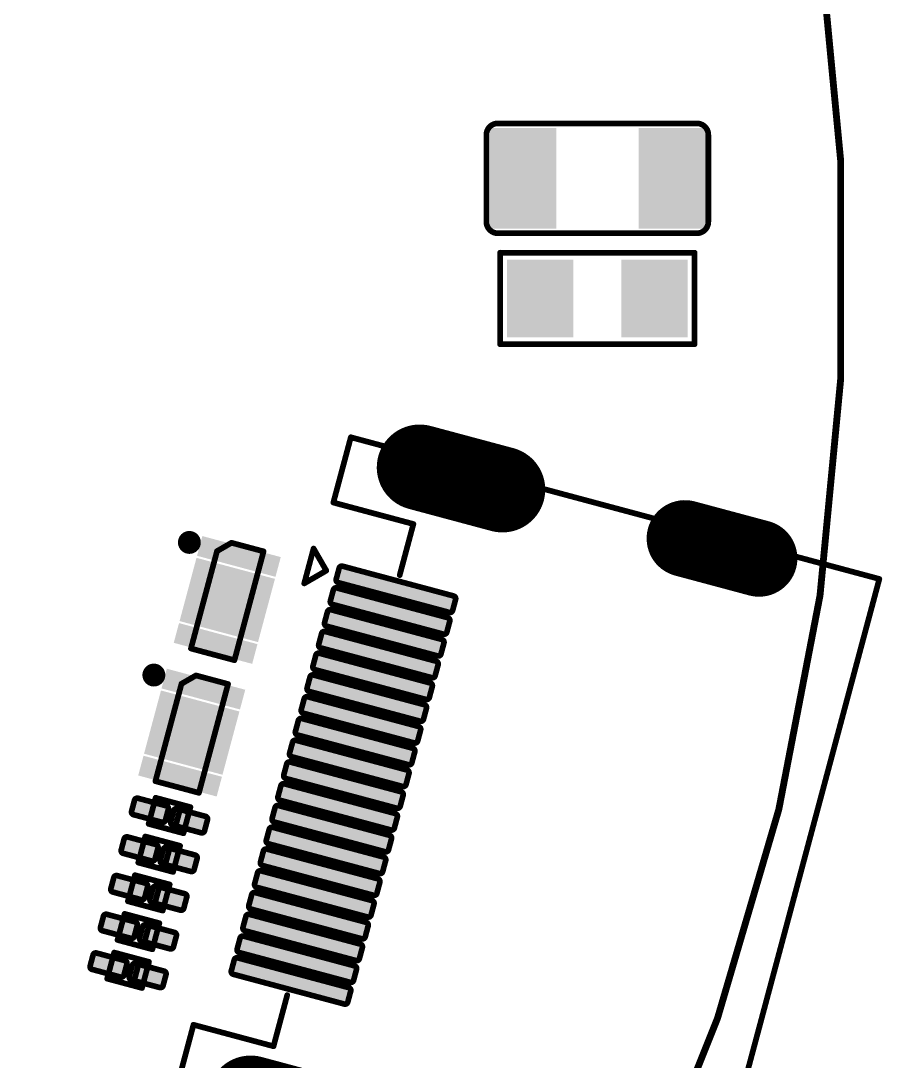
# Model space of a CAD drawing. Extents: x -51 to 158, y -52 to 51.
# Drawn here: x 32.54 to 51.66, y -17.56 to 5.53 of the extents above; entities that cross this region are included whole.
import ezdxf

# ---------------------------------------------------------------- set-up
doc = ezdxf.new("R2010")
doc.units = 0
for name, color, linetype in [('20', 213, 'CONTINUOUS'), ('21', 253, 'CONTINUOUS'), ('25', 253, 'CONTINUOUS'), ('29', 253, 'CONTINUOUS')]:
    doc.layers.add(name, color=color, linetype=linetype)

# ---------------------------------------------------------------- blocks, each defined once
blk = doc.blocks.new('RECT')
blk.add_solid([(-0.5, -0.5), (0.5, -0.5), (-0.5, 0.5), (0.5, 0.5)])
blk = doc.blocks.new('RECT80512X144512R50')
at = {"const_width": 0.1258}
blk.add_lwpolyline([(0.1887, -0.3258), (0.1887, 0.3258, 0.4142), (0.1258, 0.3887), (-0.1258, 0.3887, 0.4142), (-0.1887, 0.3258), (-0.1887, -0.3258, 0.4142), (-0.1258, -0.3887), (0.1258, -0.3887, 0.4142)], format="xyb", close=True, dxfattribs=at)
blk.add_solid([(-0.1512, -0.3512), (0.1512, -0.3512), (-0.1512, 0.3512), (0.1512, 0.3512)])
blk = doc.blocks.new('RECT448512X80512R50')
at = {"const_width": 0.1258}
blk.add_lwpolyline([(1.3387, -0.1258), (1.3387, 0.1258, 0.4142), (1.2758, 0.1887), (-1.2758, 0.1887, 0.4142), (-1.3387, 0.1258), (-1.3387, -0.1258, 0.4142), (-1.2758, -0.1887), (1.2758, -0.1887, 0.4142)], format="xyb", close=True, dxfattribs=at)
blk.add_solid([(-1.3012, -0.1512), (1.3012, -0.1512), (-1.3012, 0.1512), (1.3012, 0.1512)])
blk = doc.blocks.new('LONGP100')
at = {"const_width": 1}
blk.add_lwpolyline([(-0.5, 0), (0.5, 0)], dxfattribs=at)
at = {"const_width": 0.5}
for points in [[(-0.5, 0.25, 1), (-0.5, -0.25)], [(0.5, -0.25, 1), (0.5, 0.25)]]:
    blk.add_lwpolyline(points, format="xyb", dxfattribs=at)

msp = doc.modelspace()

# ---------------------------------------------------------------- linework, layer by layer
at = {"layer": '20', "const_width": 0.1524}
msp.add_lwpolyline([(0, -50.8, 1), (0, 50.8, 1), (0, -50.8)], format="xyb", dxfattribs=at)
at = {"layer": '21'}
for points, const_width in [([(43.1292, 3.2512, 0.4142), (42.8752, 2.9972)], 0.127), ([(43.1292, 3.283, 1), (43.1292, 3.2195)], 0.0635), ([(43.1292, 3.2195, 1), (43.1292, 3.283)], 0.0635), ([(47.8028, 2.9972, 0.4142), (47.5488, 3.2512)], 0.127), ([(47.5488, 3.283, 1), (47.5488, 3.2195)], 0.0635), ([(47.5488, 3.2195, 1), (47.5488, 3.283)], 0.0635), ([(42.907, 2.9972, 1), (42.8434, 2.9972)], 0.0635), ([(42.8434, 2.9972, 1), (42.907, 2.9972)], 0.0635), ([(47.8346, 2.9972, 1), (47.7711, 2.9972)], 0.0635), ([(47.7711, 2.9972, 1), (47.8346, 2.9972)], 0.0635), ([(42.8752, 1.0668, 0.4142), (43.1292, 0.8128)], 0.127), ([(42.907, 1.0668, 1), (42.8434, 1.0668)], 0.0635), ([(42.8434, 1.0668, 1), (42.907, 1.0668)], 0.0635), ([(47.5488, 0.8128, 0.4142), (47.8028, 1.0668)], 0.127), ([(47.8346, 1.0668, 1), (47.7711, 1.0668)], 0.0635), ([(47.7711, 1.0668, 1), (47.8346, 1.0668)], 0.0635), ([(43.1292, 0.8446, 1), (43.1292, 0.7811)], 0.0635), ([(43.1292, 0.7811, 1), (43.1292, 0.8446)], 0.0635), ([(47.5488, 0.8446, 1), (47.5488, 0.7811)], 0.0635), ([(47.5488, 0.7811, 1), (47.5488, 0.8446)], 0.0635), ([(43.18, 0.4128, 1), (43.18, 0.3493)], 0.0635), ([(43.2118, 0.381, 1), (43.1482, 0.381)], 0.0635), ([(47.5298, 0.381, 1), (47.4663, 0.381)], 0.0635), ([(47.498, 0.3493, 1), (47.498, 0.4128)], 0.0635), ([(43.18, -1.6193, 1), (43.18, -1.6827)], 0.0635), ([(47.498, -1.6827, 1), (47.498, -1.6193)], 0.0635), ([(43.1482, -1.651, 1), (43.2118, -1.651)], 0.0635), ([(47.4663, -1.651, 1), (47.5298, -1.651)], 0.0635), ([(39.8727, -3.6852, 1), (39.8563, -3.7465)], 0.0635), ([(39.8952, -3.7241, 1), (39.8339, -3.7076)], 0.0635), ([(39.4845, -5.1341, 1), (39.4681, -5.1954)], 0.0635), ([(39.4456, -5.1565, 1), (39.507, -5.173)], 0.0635), ([(41.2843, -5.6492, 1), (41.2229, -5.6328)], 0.0635), ([(41.2454, -5.6716, 1), (41.2618, -5.6103)], 0.0635), ([(37.2228, -6.0272, 1), (37.2064, -6.0885)], 0.0635), ([(37.2305, -6.0853, 1), (37.1987, -6.0303)], 0.0635), ([(36.8772, -6.216, 1), (36.909, -6.2709)], 0.0635), ([(36.9238, -6.2517, 1), (36.8624, -6.2352)], 0.0635), ([(37.9576, -6.2569, 1), (37.8963, -6.2405)], 0.0635), ([(37.9187, -6.2794, 1), (37.9352, -6.218)], 0.0635), ([(39.0645, -6.17, 1), (39.0095, -6.2017)], 0.0635), ([(39.0677, -6.1941, 1), (39.0064, -6.1776)], 0.0635), ([(39.2924, -6.6916, 1), (39.3474, -6.6599)], 0.0635), ([(39.3358, -6.7033, 1), (39.304, -6.6483)], 0.0635), ([(38.8141, -6.9311, 1), (38.8459, -6.9861)], 0.0635), ([(38.7993, -6.9504, 1), (38.8607, -6.9668)], 0.0635), ([(40.9191, -6.7668, 1), (40.9804, -6.7832)], 0.0635), ([(51.6312, -6.8687, 1), (51.5699, -6.8523)], 0.0635), ([(51.5923, -6.8912, 1), (51.6087, -6.8298)], 0.0635), ([(36.3222, -8.374, 1), (36.3058, -8.4354)], 0.0635), ([(36.2833, -8.3965, 1), (36.3447, -8.4129)], 0.0635), ([(37.2492, -8.6553, 1), (37.3106, -8.6717)], 0.0635), ([(37.2717, -8.6942, 1), (37.2881, -8.6328)], 0.0635), ([(36.4339, -8.9713, 1), (36.4175, -9.0326)], 0.0635), ([(36.4416, -9.0295, 1), (36.4099, -8.9745)], 0.0635), ([(36.0883, -9.1601, 1), (36.1201, -9.2151)], 0.0635), ([(36.1349, -9.1958, 1), (36.0735, -9.1794)], 0.0635), ([(37.1687, -9.201, 1), (37.1074, -9.1846)], 0.0635), ([(37.1299, -9.2235, 1), (37.1463, -9.1622)], 0.0635), ([(35.5333, -11.3182, 1), (35.5169, -11.3795)], 0.0635), ([(35.4944, -11.3406, 1), (35.5558, -11.357)], 0.0635), ([(36.4828, -11.6383, 1), (36.4992, -11.577)], 0.0635), ([(35.538, -11.6869, 1), (35.5216, -11.7483)], 0.0635), ([(35.5605, -11.7258, 1), (35.4992, -11.7094)], 0.0635), ([(36.4604, -11.5994, 1), (36.5217, -11.6159)], 0.0635), ([(36.0861, -12.0458, 1), (36.0248, -12.0293)], 0.0635), ([(36.3332, -11.9329, 1), (36.2719, -11.9164)], 0.0635), ([(36.2943, -11.9553, 1), (36.3108, -11.894)], 0.0635), ([(35.3827, -12.2665, 1), (35.3663, -12.3278)], 0.0635), ([(35.3439, -12.289, 1), (35.4052, -12.3054)], 0.0635), ([(35.959, -12.2747, 1), (36.0203, -12.2911)], 0.0635), ([(36.1166, -12.496, 1), (36.1779, -12.5124)], 0.0635), ([(36.139, -12.5349, 1), (36.1555, -12.4736)], 0.0635), ([(35.3079, -12.5457, 1), (35.2915, -12.607)], 0.0635), ([(35.3304, -12.5845, 1), (35.2691, -12.5681)], 0.0635), ([(35.856, -12.9045, 1), (35.7947, -12.888)], 0.0635), ([(36.1031, -12.7916, 1), (36.0418, -12.7752)], 0.0635), ([(36.0643, -12.814, 1), (36.0807, -12.7527)], 0.0635), ([(35.1527, -13.1252, 1), (35.1362, -13.1865)], 0.0635), ([(35.1138, -13.1477, 1), (35.1751, -13.1641)], 0.0635), ([(35.7289, -13.1334, 1), (35.7903, -13.1498)], 0.0635), ([(35.0779, -13.4044, 1), (35.0614, -13.4657)], 0.0635), ([(35.1003, -13.4432, 1), (35.039, -13.4268)], 0.0635), ([(35.8865, -13.3547, 1), (35.9478, -13.3711)], 0.0635), ([(35.909, -13.3936, 1), (35.9254, -13.3323)], 0.0635), ([(35.873, -13.6503, 1), (35.8117, -13.6339)], 0.0635), ([(35.8342, -13.6727, 1), (35.8506, -13.6114)], 0.0635), ([(35.6259, -13.7632, 1), (35.5646, -13.7467)], 0.0635), ([(34.9226, -13.9839, 1), (34.9061, -14.0453)], 0.0635), ([(34.8837, -14.0064, 1), (34.945, -14.0228)], 0.0635), ([(35.4988, -13.9921, 1), (35.5602, -14.0085)], 0.0635), ([(34.8478, -14.2631, 1), (34.8313, -14.3244)], 0.0635), ([(34.8702, -14.302, 1), (34.8089, -14.2855)], 0.0635), ([(35.6564, -14.2134, 1), (35.7178, -14.2299)], 0.0635), ([(35.6789, -14.2523, 1), (35.6953, -14.191)], 0.0635), ([(35.643, -14.509, 1), (35.5816, -14.4926)], 0.0635), ([(35.6041, -14.5315, 1), (35.6205, -14.4701)], 0.0635), ([(35.3958, -14.6219, 1), (35.3345, -14.6055)], 0.0635), ([(34.6925, -14.8426, 1), (34.676, -14.904)], 0.0635), ([(34.6536, -14.8651, 1), (34.7149, -14.8815)], 0.0635), ([(35.2687, -14.8508, 1), (35.3301, -14.8672)], 0.0635), ([(34.6177, -15.1218, 1), (34.6012, -15.1831)], 0.0635), ([(34.6401, -15.1607, 1), (34.5788, -15.1442)], 0.0635), ([(35.4263, -15.0721, 1), (35.4877, -15.0886)], 0.0635), ([(35.4488, -15.111, 1), (35.4652, -15.0497)], 0.0635), ([(35.1657, -15.4806, 1), (35.1044, -15.4642)], 0.0635), ([(35.4129, -15.3677, 1), (35.3515, -15.3513)], 0.0635), ([(35.374, -15.3902, 1), (35.3904, -15.3288)], 0.0635), ([(34.4624, -15.7013, 1), (34.4459, -15.7627)], 0.0635), ([(34.4235, -15.7238, 1), (34.4848, -15.7402)], 0.0635), ([(35.0387, -15.7095, 1), (35.1, -15.7259)], 0.0635), ([(35.1962, -15.9308, 1), (35.2576, -15.9473)], 0.0635), ([(35.2187, -15.9697, 1), (35.2351, -15.9084)], 0.0635), ([(38.4823, -16.1063, 1), (38.421, -16.0899)], 0.0635), ([(36.3787, -16.7252, 1), (36.3622, -16.7865)], 0.0635), ([(36.4011, -16.7641, 1), (36.3398, -16.7476)], 0.0635), ([(38.1171, -17.2239, 1), (38.1784, -17.2403)], 0.0635), ([(38.1396, -17.2628, 1), (38.156, -17.2014)], 0.0635)]:
    msp.add_lwpolyline(points, format="xyb", dxfattribs=dict(at, const_width=const_width))
at = {"layer": '21', "const_width": 0.127}
for points in [[(43.1292, 3.2512), (47.5488, 3.2512)], [(42.8752, 1.0668), (42.8752, 2.9972)], [(47.8028, 2.9972), (47.8028, 1.0668)], [(47.5488, 0.8128), (43.1292, 0.8128)], [(43.18, 0.381), (47.498, 0.381)], [(43.18, -1.651), (43.18, 0.381)], [(47.498, 0.381), (47.498, -1.651)], [(47.498, -1.651), (43.18, -1.651)], [(39.4763, -5.1648), (39.8645, -3.7159)], [(39.8645, -3.7159), (51.6005, -6.8605)], [(41.2536, -5.641), (39.4763, -5.1648)], [(40.9497, -6.775), (41.2536, -5.641)], [(37.2146, -6.0578), (36.8931, -6.2435)], [(37.927, -6.2487), (37.2146, -6.0578)], [(36.8931, -6.2435), (36.314, -8.4047)], [(37.2799, -8.6635), (37.927, -6.2487)], [(39.037, -6.1859), (38.83, -6.9586)], [(39.3199, -6.6758), (39.037, -6.1859)], [(38.83, -6.9586), (39.3199, -6.6758)], [(51.6005, -6.8605), (47.7182, -21.3494)], [(36.314, -8.4047), (37.2799, -8.6635)], [(36.4257, -9.002), (36.1042, -9.1876)], [(37.1381, -9.1928), (36.4257, -9.002)], [(36.1042, -9.1876), (35.5251, -11.3488)], [(36.491, -11.6076), (37.1381, -9.1928)], [(35.5251, -11.3488), (36.491, -11.6076)], [(35.3745, -12.2972), (35.5298, -11.7176)], [(35.5298, -11.7176), (36.3026, -11.9247)], [(35.9897, -12.2829), (36.0554, -12.0376)], [(36.3026, -11.9247), (36.1473, -12.5042)], [(36.1473, -12.5042), (35.3745, -12.2972)], [(35.1444, -13.1559), (35.2997, -12.5763)], [(35.2997, -12.5763), (36.0725, -12.7834)], [(35.7596, -13.1416), (35.8253, -12.8963)], [(36.0725, -12.7834), (35.9172, -13.3629)], [(35.9172, -13.3629), (35.1444, -13.1559)], [(34.9143, -14.0146), (35.0696, -13.435)], [(35.0696, -13.435), (35.8424, -13.6421)], [(35.8424, -13.6421), (35.6871, -14.2216)], [(35.5295, -14.0003), (35.5952, -13.755)], [(35.6871, -14.2216), (34.9143, -14.0146)], [(34.6843, -14.8733), (34.8395, -14.2937)], [(34.8395, -14.2937), (35.6123, -14.5008)], [(35.6123, -14.5008), (35.457, -15.0803)], [(35.2994, -14.859), (35.3651, -14.6137)], [(35.457, -15.0803), (34.6843, -14.8733)], [(34.4542, -15.732), (34.6095, -15.1524)], [(34.6095, -15.1524), (35.3822, -15.3595)], [(35.0693, -15.7177), (35.1351, -15.4724)], [(35.3822, -15.3595), (35.2269, -15.9391)], [(35.2269, -15.9391), (34.4542, -15.732)], [(38.1478, -17.2321), (38.4516, -16.0981)], [(35.9822, -18.2048), (36.3705, -16.7559)], [(36.3705, -16.7559), (38.1478, -17.2321)]]:
    msp.add_lwpolyline(points, dxfattribs=at)
at = {"layer": '25', "const_width": 0.254}
for points in [[(36.2794, -6.1765, 1), (36.2794, -5.9225, 1), (36.2794, -6.1765)], [(35.4905, -9.1206, 1), (35.4905, -8.8666, 1), (35.4905, -9.1206)]]:
    msp.add_lwpolyline(points, format="xyb", dxfattribs=at)

# ---------------------------------------------------------------- block references
at = {"layer": '29', "xscale": 1.4732}
for p, yscale in [((43.688, 2.032), 2.2352), ((46.99, 2.032), 2.2352), ((44.069, -0.635), 1.7272), ((46.609, -0.635), 1.7272)]:
    msp.add_blockref('RECT', p, dxfattribs=dict(at, yscale=yscale))
at = {"layer": '29'}
for name, p, xscale, yscale, rotation in [('LONGP100', (42.3112, -4.6303), 1.9032, 1.9032, 165), ('LONGP100', (48.1068, -6.1832), 1.7032, 1.7032, 165), ('RECT', (36.9446, -6.2443), 0.9032, 0.4532, 345), ('RECT', (37.814, -6.4772), 0.9032, 0.4532, 345), ('RECT', (36.8152, -6.7273), 0.9032, 0.4532, 345), ('RECT', (37.6845, -6.9602), 0.9032, 0.4532, 345), ('RECT', (36.6858, -7.2102), 0.9032, 0.6032, 345), ('RECT', (37.4585, -7.4173), 1.1032, 0.6032, 345), ('RECT', (36.5564, -7.6932), 0.9032, 0.4532, 345), ('RECT', (37.4257, -7.9261), 0.9032, 0.4532, 345), ('RECT', (36.427, -8.1761), 0.9032, 0.4532, 345), ('RECT', (37.2963, -8.4091), 0.9032, 0.4532, 345), ('RECT', (36.1557, -9.1884), 0.9032, 0.4532, 345), ('RECT', (37.0251, -9.4214), 0.9032, 0.4532, 345), ('RECT', (36.0263, -9.6714), 0.9032, 0.4532, 345), ('RECT', (36.8957, -9.9043), 0.9032, 0.4532, 345), ('RECT', (35.8969, -10.1544), 0.9032, 0.6032, 345), ('RECT', (36.6697, -10.3614), 1.1032, 0.6032, 345), ('RECT', (35.7675, -10.6373), 0.9032, 0.4532, 345), ('RECT', (36.6369, -10.8703), 0.9032, 0.4532, 345), ('RECT', (35.6381, -11.1203), 0.9032, 0.4532, 345), ('RECT', (36.5074, -11.3532), 0.9032, 0.4532, 345), ('LONGP100', (38.5583, -18.6362), 1.9032, 1.9032, 165)]:
    msp.add_blockref(name, p, dxfattribs=dict(at, xscale=xscale, yscale=yscale, rotation=rotation))
for name, p, rotation in [('RECT448512X80512R50', (40.8654, -7.0899), 165), ('RECT448512X80512R50', (40.736, -7.5728), 165), ('RECT448512X80512R50', (40.6065, -8.0558), 165), ('RECT448512X80512R50', (40.4771, -8.5388), 165), ('RECT448512X80512R50', (40.3477, -9.0217), 165), ('RECT448512X80512R50', (40.2183, -9.5047), 165), ('RECT448512X80512R50', (40.0889, -9.9876), 165), ('RECT448512X80512R50', (39.9595, -10.4706), 165), ('RECT448512X80512R50', (39.8301, -10.9536), 165), ('RECT448512X80512R50', (39.7007, -11.4365), 165), ('RECT448512X80512R50', (39.5713, -11.9195), 165), ('RECT80512X144512R50', (35.4039, -11.9945), 255), ('RECT80512X144512R50', (36.2732, -12.2274), 255), ('RECT448512X80512R50', (39.4419, -12.4025), 165), ('RECT448512X80512R50', (39.3125, -12.8854), 165), ('RECT80512X144512R50', (35.1738, -12.8532), 255), ('RECT80512X144512R50', (36.0431, -13.0861), 255), ('RECT448512X80512R50', (39.183, -13.3684), 165), ('RECT80512X144512R50', (34.9437, -13.7119), 255), ('RECT448512X80512R50', (39.0536, -13.8514), 165), ('RECT80512X144512R50', (35.813, -13.9448), 255), ('RECT448512X80512R50', (38.9242, -14.3343), 165), ('RECT80512X144512R50', (34.7136, -14.5706), 255), ('RECT448512X80512R50', (38.7948, -14.8173), 165), ('RECT80512X144512R50', (35.5829, -14.8035), 255), ('RECT448512X80512R50', (38.6654, -15.3002), 165), ('RECT80512X144512R50', (34.4835, -15.4293), 255), ('RECT448512X80512R50', (38.536, -15.7832), 165), ('RECT80512X144512R50', (35.3528, -15.6622), 255)]:
    msp.add_blockref(name, p, dxfattribs=dict(at, rotation=rotation))

doc.saveas('drawing.dxf')
